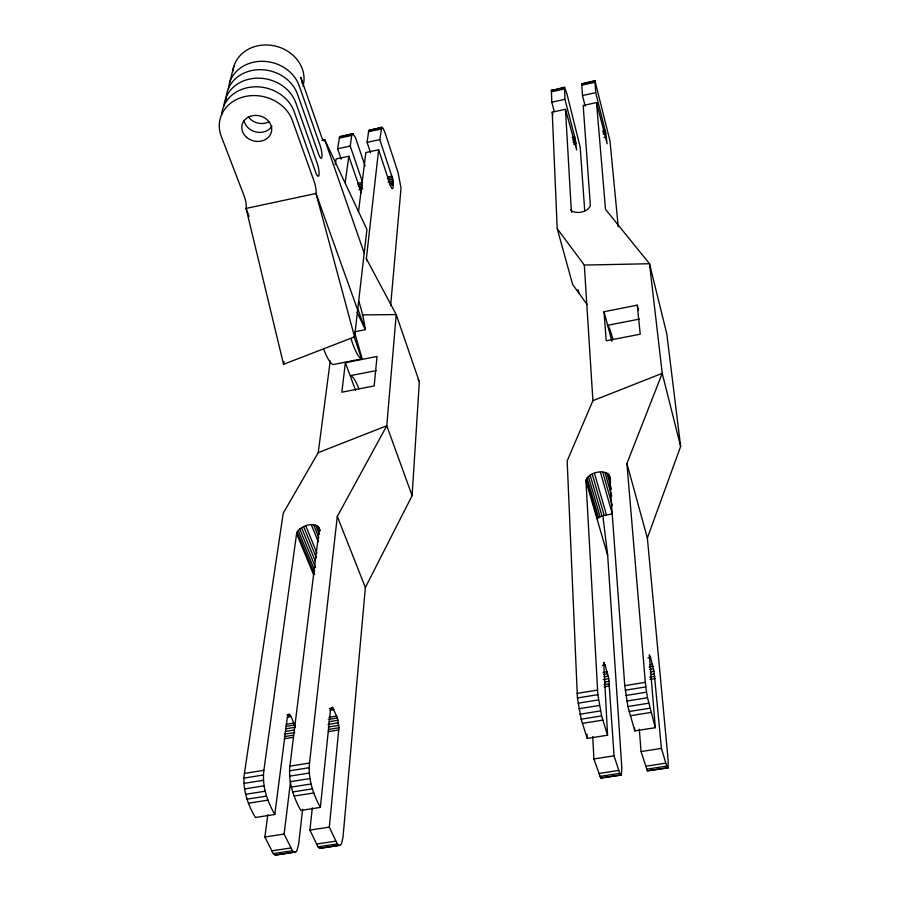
<?xml version="1.0" encoding="UTF-8"?>
<svg xmlns="http://www.w3.org/2000/svg" width="900" height="900" viewBox="0 0 900 900"><rect width="100%" height="100%" fill="white"/><g stroke="black" fill="none" stroke-linecap="round" stroke-linejoin="round"><path stroke-width="1.35" d="M587.059 304.515L572.636 284.456L557.212 228.634L552.229 112.163L565.47 109.294L576.664 150.019L575.156 138.544L564.93 99.349L564.57 87.278L566.944 93.847L580.196 147.229L584.73 210.926M358.481 211.961L365.839 152.528L378.63 149.76L390.757 186.458C394.166 194.737 393.581 178.335 391.781 176.119L379.777 139.624L381.814 127.237L383.4 128.858L385.279 133.447L398.149 172.879L401.029 188.078L390.634 305.752M554.299 111.589L551.801 102.206L551.385 90.529L564.57 87.278M378.63 149.76L366.356 258.727L396.202 314.572L419.332 381.814L412.11 495.675L365.377 587.509L342.979 837.383L341.471 843.919L340.245 845.325L338.805 845.325L337.252 843.908L329.321 827.123L338.918 727.774L337.478 717.975L332.505 707.299L331.2 707.614L330.435 710.449L320.366 807.401L300.791 810.439C293.31 796.995 288.157 781.706 289.901 766.148L319.174 529.571C316.586 520.166 298.834 525.69 296.606 533.678L263.869 770.299C261.889 785.846 267.142 801.158 274.804 814.477L255.398 817.492C247.601 804.262 242.269 788.94 244.417 773.415L283.252 513.18L318.229 452.632L330.244 360.956M320.366 807.401C313.02 793.867 307.935 778.579 309.521 763.009L337.309 516.431L386.786 425.767L396.202 314.572L362.745 314.887M340.245 845.325L321.064 848.239L319.567 848.239L317.981 846.832L309.904 830.104L312.311 807.885M354.566 336.87L316.012 193.477A8.888 2.014 77.7 0 0 314.168 181.519L292.433 120.578A37.733 32.197 13.6 0 0 245.047 96.536A37.733 32.197 13.6 0 0 221.276 136.316L244.35 196.515A8.831 2.34 77.6 0 1 246.083 208.429L283.556 364.309L354.566 336.87L366.919 229.477L324.731 139.68A8.494 1.834 77.4 0 1 321.548 136.856L300.814 77.411A36.248 31.41 14.3 0 1 302.254 83.587M302.625 809.291L298.665 844.133L296.933 850.669L295.582 852.097L276.559 854.977L274.961 855L273.274 853.605L264.87 837.011L267.817 814.793M345.364 362.7L341.843 392.197L374.186 385.909L377.021 356.468L345.364 362.7L355.534 390.229M295.582 852.097L294.03 852.109L292.387 850.714L284.119 834.053L290.576 781.301M370.564 152.786L367.088 142.38L368.741 130.455L381.814 127.237M274.804 814.477L287.291 717.548L288.821 714.206L291.15 716.614L295.358 727.245L286.256 728.73M557.212 228.634L584.314 265.072L592.909 400.691L567.158 460.957L577.429 697.972L581.141 719.201L587.227 738.428L607.567 735.21L601.627 715.928L597.859 694.665L585.967 481.084C587.914 471.386 609.367 467.19 610.56 479.452M345.184 182.52L348.829 156.218L336.105 158.974L335.284 164.498M357.593 183.431L362.576 182.362L350.235 146.047L351.697 135.428L352.654 133.616L355.298 137.183L365.096 165.926M341.19 159.143L337.624 148.792L339.593 136.834L352.654 133.616M283.556 364.309L284.006 361.598M639.304 729.225L641.059 751.579L647.37 770.839L668.092 767.947L668.171 760.511L647.359 538.02L626.906 463.522L662.22 373.331L649.508 263.734L605.509 209.329L596.52 102.566L583.189 105.457L590.377 205.672C587.891 212.074 576.731 214.425 571.309 210.667L565.47 109.294M229.59 82.744L233.899 66.206M592.751 736.582L593.887 758.936L600.671 778.028L621.337 775.148L621.81 767.689L607.658 555.289L602.809 515.543M647.359 538.02L680.636 446.434L666.788 333.821L649.508 263.734L584.314 265.072M596.52 102.566L607.14 143.786L605.531 132.053L595.688 92.655L594.923 80.64L581.715 83.891L582.48 95.524L585.236 106.312M601.425 778.219L601.92 776.981M596.97 518.738L601.988 515.959L612.304 513.832L600.457 472.376M592.909 400.691L662.22 373.331L680.636 446.434M318.229 452.632L386.786 425.767L412.11 495.675M321.998 140.276L324.731 139.68L364.196 253.102M339.593 136.834L352.069 134.1M368.741 130.455L381.285 127.71M551.385 90.529L564.368 87.694M581.715 83.891L594.765 81.045M342.236 136.44L344.723 135.889M350.933 134.539L353.419 133.987M371.295 130.084L377.539 128.722M380.036 128.171L382.534 127.631M554.625 90.011L551.621 90.101M339.21 138.161L351.697 135.428M368.404 131.782L380.97 129.037M551.351 91.811L564.356 88.965M581.738 85.163L594.81 82.316M337.624 148.792L350.235 146.047M367.088 142.38L379.777 139.624M551.801 102.206L564.93 99.349M582.48 95.524L595.688 92.655M388.024 176.929L391.781 176.119M572.175 137.543L574.774 136.991M602.55 131.051L605.16 130.489M358.054 184.939L361.789 184.14M387.214 178.706L392.231 177.638M572.569 139.106L575.156 138.544M602.933 132.615L605.531 132.053M358.447 186.581L362.194 185.782M388.868 180.079L392.625 179.28M572.94 140.782L575.528 140.231M603.293 134.303L605.903 133.74M360.011 187.965L362.498 187.436M387.934 182.014L392.94 180.945M573.278 142.47L575.865 141.919M358.965 189.799L362.7 189M389.396 183.308L393.154 182.509M573.548 144.045L576.146 143.494M603.923 137.576L606.533 137.014M389.486 184.68L393.255 183.881M390.713 185.49L393.221 184.95M354.656 331.796L365.276 329.681L365.062 327.78A38.171 8.393 78.7 0 0 358.751 301.162M637.245 305.168L640.226 334.192L606.24 340.796L604.012 311.726L637.245 305.168L638.505 310.14M376.211 370.631L350.618 375.581A36.979 8.438 79.4 0 1 358.886 388.912M639.349 319.118L607.815 325.226A37.879 3.308 78.7 0 1 612.945 339.525M286.965 714.803L289.575 714.364M287.764 715.624L290.374 715.196M329.31 708.784L333.248 708.131M287.246 717.255L291.15 716.614M330.053 710.212L334.001 709.56M602.303 665.449L605.07 664.988L608.749 678.701L614.059 755.798L619.729 773.347L621.337 775.148M647.921 657.945L650.52 657.518L654.053 671.31L661.41 748.418L666.709 766.102L668.092 767.947M286.234 724.32L294.041 723.049M328.916 717.334L336.78 716.051M603.011 672.446L607.151 671.76M649.879 664.762L652.477 664.335M285.649 726.446L294.75 724.961M328.298 719.471L337.478 717.975M603.562 674.438L607.702 673.762M649.114 666.99L653.006 666.349M328.894 721.766L338.074 720.259M604.114 676.8L608.242 676.125M649.654 669.364L653.546 668.722M285.401 731.441L294.502 729.956M328.039 724.489L338.524 722.779M603.236 679.59L608.749 678.701M650.16 671.94L654.053 671.31M284.366 734.197L294.772 732.51M328.32 727.043L338.816 725.332M605.036 681.975L609.176 681.3M650.61 674.55L654.502 673.92M284.423 736.627L293.535 735.154M328.421 729.472L338.918 727.774M603.967 684.664L609.491 683.764M649.654 677.227L654.851 676.384M284.276 738.776L293.4 737.291M328.309 731.621L338.816 729.911M604.148 686.812L609.683 685.913M649.89 679.387L655.099 678.544M577.102 693.405L597.476 690.097M650.52 657.518L649.316 654.829L655.312 727.673L634.804 730.913L627.908 706.534L624.769 685.665L645.334 682.335L626.906 463.522M577.429 697.972L597.859 694.665M625.219 690.232L645.817 686.903L645.334 682.335M578.048 703.204L598.511 699.908M625.916 695.486L646.56 692.156L645.817 686.903M578.925 708.75L599.4 705.454M626.839 701.044L647.505 697.725L655.312 727.673M579.971 714.206L600.469 710.933M627.908 706.534L648.585 703.215M581.141 719.201L601.627 715.928M629.066 711.551L649.721 708.244M244.417 773.415L263.869 770.299M289.901 766.148L309.521 763.009M582.345 723.375L602.809 720.113M630.202 715.748L650.846 712.451M244.013 778.084L263.498 774.979M289.598 770.827L309.251 767.689M244.069 783.371L263.588 780.278M289.733 776.126L309.42 772.999M244.597 788.906L264.139 785.824M290.306 781.673L310.016 778.556M245.554 794.306L265.095 791.224M291.274 787.095L310.995 783.979M246.87 799.178L266.411 796.106M292.579 791.989L312.289 788.895M248.456 803.194L267.975 800.134M294.12 796.028L313.808 792.945M593.887 758.936L614.059 755.798M641.059 751.579L661.41 748.418M598.624 773.528L618.671 770.434M645.514 766.283L665.73 763.166M599.715 776.441L619.729 773.347M646.526 769.219L666.709 766.102M600.671 778.028L620.64 774.956M647.37 770.839L667.508 767.734M264.87 837.011L284.119 834.053M309.904 830.104L329.321 827.123M271.597 850.883L290.745 847.98M316.384 844.076L335.689 841.151M273.274 853.605L292.387 850.714M317.981 846.832L337.252 843.908M274.961 855L294.03 852.109M319.567 848.239L338.805 845.325M340.2 136.339L340.999 136.71M594.923 80.64L609.975 140.895L618.232 226.755M418.05 379.35L419.332 381.814M357.075 312.12L365.276 329.681L357.907 309.06M297.101 532.058L314.662 574.515M296.606 533.678L313.65 574.864M299.666 528.941L315.562 567.529M298.147 530.438L314.606 570.319M303.649 526.691L316.305 557.572M301.534 527.67L315.281 561.116M305.865 526.095L316.912 553.118M313.639 524.869L318.87 537.761M311.479 525.071L318.296 541.811M319.084 528.053L320.13 530.64M318.42 526.748L319.984 530.629M317.228 525.746L319.32 530.91M315.596 525.105L319.252 534.127M337.309 516.431L365.377 587.509M249.097 216.281L246.083 208.429L316.012 193.477L357.66 309.949M354.105 336.668L361.699 358.954A38.171 8.393 78.7 0 1 351.236 339.255M605.07 664.988L603.72 662.332L607.567 735.21M366.356 258.727L367.256 261.326M348.829 156.218L361.305 192.724M577.991 289.721L579.139 293.49M586.991 477.855L598.511 517.376M586.181 479.475L597.465 518.085M585.967 481.084L607.658 555.289M590.119 475.076L601.988 515.959M588.33 476.359L600.053 516.645M594.518 473.468L606.454 514.879M592.234 474.086L604.17 515.363M602.775 472.162L612.27 505.507M354.577 332.291L362.137 358.819L333.202 364.579A38.07 8.966 78.8 0 1 323.527 348.525M608.389 473.963L610.627 481.894M606.881 472.984L611.46 489.15M604.969 472.365L611.73 496.17M609.39 475.245L624.769 685.665M571.005 209.689L571.714 212.299M552.229 112.163L552.949 114.862M604.012 311.726L611.933 341.314M646.56 692.156L647.505 697.725M634.59 728.123L634.804 730.913M587.025 734.242L587.227 738.428M221.681 114.739A37.429 32.04 13.8 0 1 254.284 86.828A37.429 32.04 13.8 0 1 294.165 111.668L315.697 172.305A8.752 1.958 77.6 0 0 319.005 175.005A8.752 1.958 77.6 0 0 317.194 163.226L295.864 102.892A37.125 31.883 13.9 0 0 256.32 78.199A37.125 31.883 13.9 0 0 223.965 105.964M271.969 126.18A14.974 12.814 13.8 0 1 256.331 132.053A14.974 12.814 13.8 0 1 244.046 120.431M268.751 121.939A14.85 12.746 13.9 0 1 248.422 116.955M226.136 99.832A36.833 31.725 14.1 0 1 256.905 69.784A36.833 31.725 14.1 0 1 297.54 94.264L318.668 154.305A8.617 1.89 77.5 0 0 321.907 157.072A8.617 1.89 77.5 0 0 320.119 145.519L299.194 85.77A36.54 31.567 14.2 0 0 260.303 61.335A36.54 31.567 14.2 0 0 228.42 88.83M232.864 71.01A35.966 31.253 14.5 0 1 274.635 45.911A35.966 31.253 14.5 0 1 302.963 86.31M246.701 137.407A15.086 12.881 13.6 0 0 271.384 132.053A15.086 12.881 13.6 0 0 252.124 115.774A15.086 12.881 13.6 0 0 246.701 137.407"/></g></svg>
